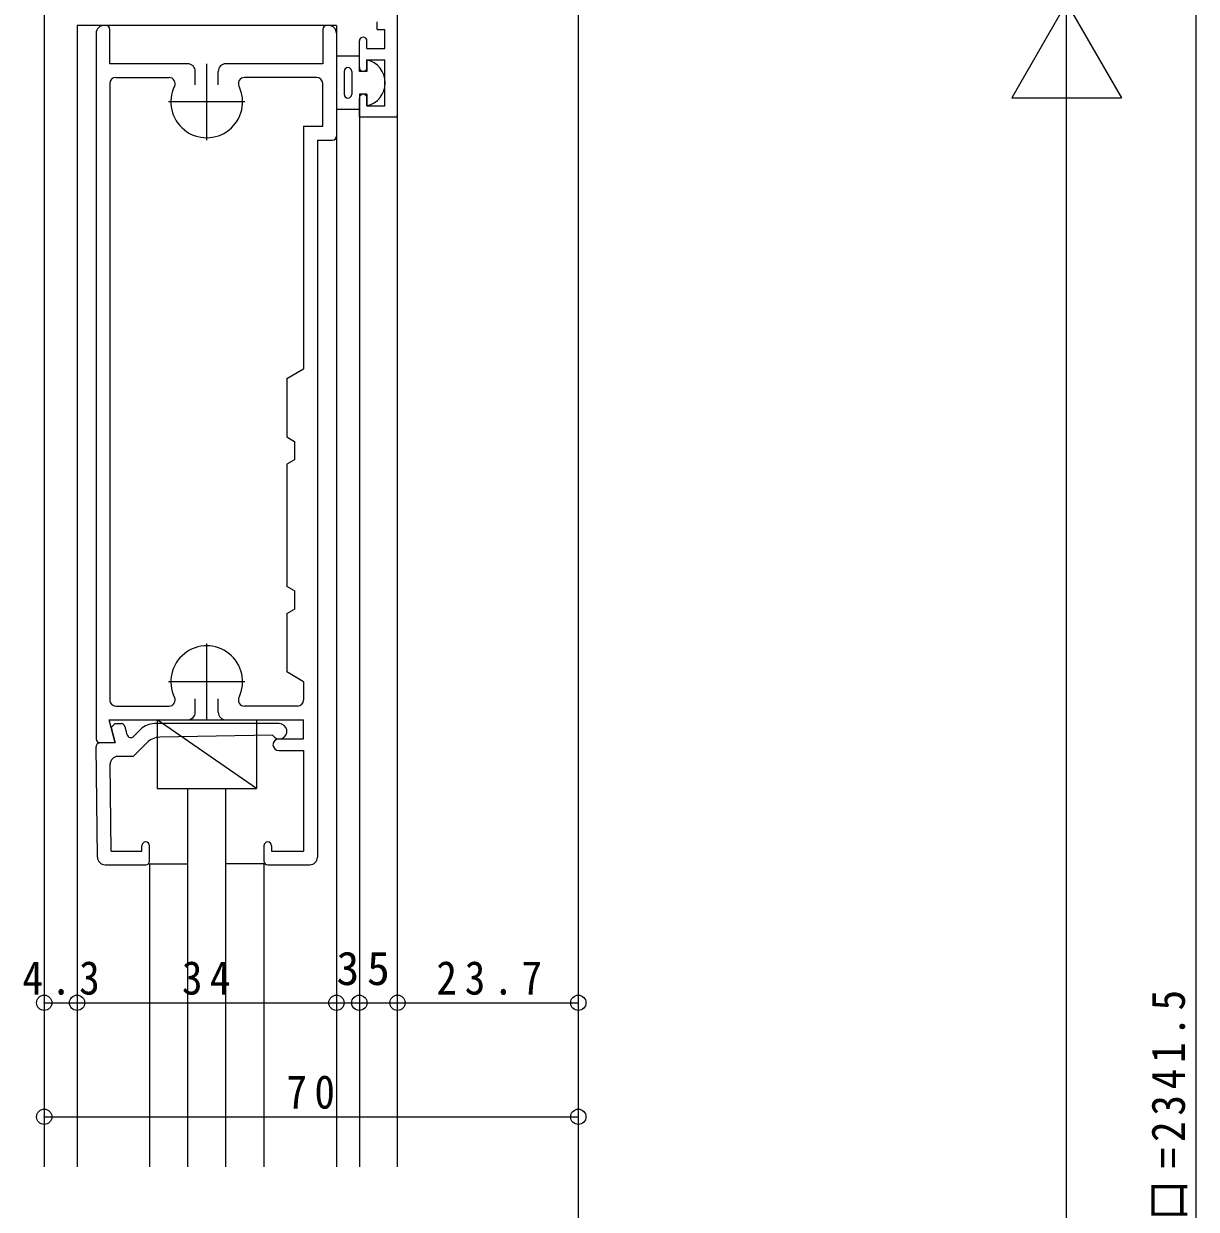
# Model space of a CAD drawing. Units: millimetres at full size, sheet at 1:2. Extents: x -822 to 1661, y 616 to 1163.
# Drawn here: x 1194.4 to 1348, y 899.2 to 1054.6 of the extents above; entities that cross this region are included whole.
import ezdxf
from ezdxf.enums import TextEntityAlignment as Align

# ---------------------------------------------------------------- set-up
doc = ezdxf.new("R2010")
doc.units = ezdxf.units.MM
doc.header["$LTSCALE"] = 2
doc.header["$PDMODE"] = 32
doc.header["$PDSIZE"] = 2
doc.linetypes.add('CHAIN2', pattern=[12, 9, -1, 1, -1])
doc.layers.add('2-1_20_図枠', color=7, linetype='Continuous', lineweight=15)
doc.layers.add('2-4_ADD_LINE', color=3, linetype='Continuous', lineweight=9)
doc.styles.add('ＭＳ ゴシック', font='')
doc.styles.get('ＭＳ ゴシック').set_extended_font_data('MS Gothic')

msp = doc.modelspace()

# ---------------------------------------------------------------- linework, layer by layer
at = {"layer": '2-1_20_図枠', "color": 4, "lineweight": 5}
for p, q in [((1197.048, 1057.683), (1197.048, 904.79)), ((1267.048, 1057.683), (1267.048, 878.424)), ((1235.348, 1054.383), (1201.348, 1054.383)), ((1201.348, 1054.383), (1201.348, 904.79)), ((1235.348, 1054.383), (1235.348, 904.79)), ((1238.348, 1045.383), (1238.348, 904.79)), ((1243.348, 904.79), (1243.348, 1042.683)), ((1210.848, 944.523), (1215.848, 944.523)), ((1210.848, 944.523), (1210.848, 904.79)), ((1225.848, 944.523), (1220.848, 944.523)), ((1225.848, 944.523), (1225.848, 904.79))]:
    msp.add_line(p, q, dxfattribs=at)
at = {"layer": '2-1_20_図枠'}
for p, q in [((1243.348, 1042.683), (1243.348, 1057.383)), ((1233.548, 1053.883), (1233.548, 1049.383)), ((1240.698, 1053.883), (1240.698, 1054.883)), ((1240.698, 1053.883), (1241.698, 1053.883)), ((1241.698, 1051.383), (1241.698, 1053.883)), ((1203.848, 1053.383), (1203.848, 960.883)), ((1235.348, 1053.383), (1235.348, 1039.883)), ((1238.348, 1048.883), (1238.348, 1052.383)), ((1239.348, 1051.383), (1239.348, 1052.383)), ((1239.348, 1051.383), (1241.698, 1051.383)), ((1233.548, 1049.383), (1220.848, 1049.383)), ((1238.348, 1050.383), (1235.348, 1050.383)), ((1239.348, 1049.883), (1241.698, 1049.883)), ((1239.348, 1048.883), (1239.348, 1049.883)), ((1241.698, 1043.883), (1241.698, 1049.883)), ((1206.448, 1047.583), (1213.408, 1047.583)), ((1216.848, 1046.623), (1216.848, 1048.383)), ((1219.848, 1046.623), (1219.848, 1048.383)), ((1232.748, 1047.583), (1223.288, 1047.583)), ((1236.348, 1048.383), (1236.348, 1045.383)), ((1237.348, 1048.383), (1237.348, 1045.383)), ((1205.648, 1046.783), (1205.648, 965.983)), ((1239.348, 1045.383), (1238.348, 1045.383)), ((1238.348, 1042.383), (1238.348, 1044.883)), ((1239.348, 1045.383), (1239.348, 1043.883)), ((1239.348, 1043.883), (1239.348, 1044.883)), ((1238.348, 1043.383), (1235.348, 1043.383)), ((1239.348, 1043.883), (1241.698, 1043.883)), ((1243.048, 1042.383), (1238.348, 1042.383)), ((1231.048, 1041.183), (1231.048, 1009.383)), ((1232.848, 1039.383), (1232.848, 945.383)), ((1232.848, 1039.383), (1234.848, 1039.383)), ((1228.848, 1008.123), (1231.048, 1009.383)), ((1229.848, 999.883), (1229.848, 997.463)), ((1229.848, 997.463), (1228.848, 996.883)), ((1228.848, 996.883), (1228.848, 980.883)), ((1229.848, 980.303), (1228.848, 980.883)), ((1229.848, 980.303), (1229.848, 977.883)), ((1228.848, 977.303), (1229.848, 977.883)), ((1228.848, 977.303), (1228.848, 969.663)), ((1231.048, 968.383), (1228.848, 969.663)), ((1231.048, 968.383), (1231.048, 965.983)), ((1206.448, 965.183), (1213.408, 965.183)), ((1216.848, 964.383), (1216.848, 966.143)), ((1219.848, 964.383), (1219.848, 966.143)), ((1230.248, 965.183), (1223.288, 965.183)), ((1205.548, 963.383), (1231.048, 963.383)), ((1206.348, 960.383), (1205.548, 963.383)), ((1205.828, 962.363), (1206.348, 962.883)), ((1205.828, 962.363), (1206.348, 960.383)), ((1206.348, 962.883), (1207.168, 962.883)), ((1207.928, 961.423), (1207.648, 962.523)), ((1209.708, 962.143), (1208.768, 961.203)), ((1227.848, 962.883), (1211.488, 962.883)), ((1211.848, 963.383), (1211.848, 954.383)), ((1224.848, 954.383), (1211.848, 963.383)), ((1224.848, 963.383), (1224.848, 954.383)), ((1231.048, 960.883), (1231.048, 963.383)), ((1226.988, 961.383), (1212.208, 961.103)), ((1227.808, 960.883), (1231.048, 960.883)), ((1204.028, 945.363), (1203.848, 959.883)), ((1206.348, 960.383), (1204.348, 960.383)), ((1208.688, 958.583), (1210.488, 960.363)), ((1227.808, 959.383), (1231.048, 959.383)), ((1231.048, 959.383), (1231.048, 946.183)), ((1205.828, 946.183), (1205.688, 957.563)), ((1208.648, 958.583), (1206.688, 958.583)), ((1211.848, 954.383), (1224.848, 954.383)), ((1209.848, 946.183), (1209.848, 946.883)), ((1210.848, 944.883), (1210.848, 946.883)), ((1225.848, 946.883), (1225.848, 944.883)), ((1226.848, 946.883), (1226.848, 946.183)), ((1205.828, 946.183), (1209.848, 946.183)), ((1226.848, 946.183), (1231.048, 946.183)), ((1205.028, 944.383), (1210.348, 944.383)), ((1226.348, 944.383), (1231.848, 944.383))]:
    msp.add_line(p, q, dxfattribs=at)
at = {"layer": '2-1_20_図枠', "linetype": 'CHAIN2'}
for p, q in [((1218.348, 1039.383), (1218.348, 1049.383)), ((1223.348, 1044.383), (1213.348, 1044.383)), ((1218.348, 963.383), (1218.348, 973.383)), ((1223.348, 968.383), (1213.348, 968.383))]:
    msp.add_line(p, q, dxfattribs=at)
at = {"layer": '2-1_20_図枠', "color": 1, "lineweight": 9}
for p, q in [((1215.848, 904.79), (1215.848, 954.383)), ((1220.848, 904.79), (1220.848, 954.383))]:
    msp.add_line(p, q, dxfattribs=at)
at = {"layer": '2-1_20_図枠'}
for points in [[(1215.848, 1049.383), (1205.648, 1049.383), (1205.648, 1053.883)], [(1239.348, 1049.883), (1239.348, 1048.383), (1238.348, 1048.383), (1238.348, 1050.383)], [(1231.048, 1041.183), (1233.548, 1041.183), (1233.548, 1046.783)], [(1228.848, 1008.123), (1228.848, 1000.463), (1229.848, 999.883)]]:
    msp.add_lwpolyline(points, dxfattribs=at)
for centre, radius, start, end in [((1204.848, 1053.383), 1, 90, 180), ((1205.148, 1053.883), 0.5, 0, 90), ((1234.048, 1053.883), 0.5, 90, 180), ((1234.348, 1053.383), 1, 0, 90), ((1238.848, 1052.383), 0.5, 0, 180), ((1215.848, 1048.383), 1, 0, 90), ((1220.848, 1048.383), 1, 90, 180), ((1238.668, 1046.883), 3.08, 282.68, 77.32), ((1206.448, 1046.783), 0.8, 90, 180), ((1213.408, 1046.783), 0.8, 334.13, 90), ((1223.288, 1046.783), 0.8, 90, 205.87), ((1232.748, 1046.783), 0.8, 0, 90), ((1236.848, 1048.383), 0.5, 0, 180), ((1238.848, 1048.883), 0.5, 180, 0), ((1218.348, 1044.383), 4.7, 154.13, 25.87), ((1236.848, 1045.383), 0.5, 180, 0), ((1238.848, 1044.883), 0.5, 0, 180), ((1243.048, 1042.683), 0.3, 270, 0), ((1234.848, 1039.883), 0.5, 270, 0), ((1218.348, 968.383), 4.7, 334.13, 205.87), ((1206.448, 965.983), 0.8, 180, 270), ((1213.408, 965.983), 0.8, 270, 25.87), ((1223.288, 965.983), 0.8, 154.13, 270), ((1230.248, 965.983), 0.8, 270, 0), ((1215.848, 964.383), 1, 270, 0), ((1220.848, 964.383), 1, 180, 270), ((1207.148, 962.383), 0.5, 15, 90), ((1211.488, 960.383), 2.5, 90, 135), ((1227.848, 961.883), 1, 210, 90), ((1204.348, 960.883), 0.5, 180, 270), ((1208.408, 961.563), 0.5, 195, 315), ((1212.248, 958.603), 2.5, 91.09, 135), ((1227.788, 960.123), 0.76, 90, 270), ((1204.348, 959.883), 0.5, 90, 180.72), ((1206.688, 957.583), 1, 90, 180.72), ((1210.348, 946.883), 0.5, 0, 180), ((1226.348, 946.883), 0.5, 0, 180), ((1205.028, 945.383), 1, 180.72, 270), ((1210.348, 944.883), 0.5, 270, 0), ((1226.348, 944.883), 0.5, 180, 270), ((1231.848, 945.383), 1, 270, 0)]:
    msp.add_arc(centre, radius, start, end, dxfattribs=at)
at = {"layer": '2-4_ADD_LINE'}
for p, q in [((1348.041, 732.48), (1348.041, 1102.383)), ((1331.041, 1057.383), (1323.853, 1044.932)), ((1331.041, 1057.383), (1338.23, 1044.932)), ((1331.041, 732.48), (1331.041, 1057.383)), ((1323.853, 1044.932), (1338.23, 1044.932)), ((1197.048, 926.3), (1201.348, 926.3)), ((1201.348, 926.3), (1235.348, 926.3)), ((1235.348, 926.3), (1238.348, 926.3)), ((1238.348, 926.3), (1243.348, 926.3)), ((1243.348, 926.3), (1267.048, 926.3)), ((1197.048, 911.349), (1267.048, 911.349))]:
    msp.add_line(p, q, dxfattribs=at)
at = {"layer": '2-4_ADD_LINE', "color": 5}
for p in [(1197.048, 926.3), (1201.348, 926.3), (1235.348, 926.3), (1238.348, 926.3), (1243.348, 926.3), (1267.048, 926.3), (1197.048, 911.349), (1267.048, 911.349)]:
    msp.add_point(p, dxfattribs=at)

# ---------------------------------------------------------------- texts
at = {"layer": '2-4_ADD_LINE', "color": 7, "style": 'ＭＳ ゴシック'}
for s, p in [('3', (1235.348, 927.3)), ('5', (1239.348, 927.3))]:
    msp.add_text(s, height=4.399, dxfattribs=at).set_placement(p, align=Align.BOTTOM_LEFT)
at = {"layer": '2-4_ADD_LINE', "color": 7, "char_height": 4.399, "attachment_point": 7, "style": 'ＭＳ ゴシック'}
for s, insert in [('\\T1.38;\\W0.9;4.3', (1194.198, 927.3)), ('\\T1.36;\\W0.9;34', (1215.098, 927.3)), ('\\T1.38;\\W0.9;23.7', (1248.448, 927.3)), ('\\T1.36;\\W0.9;70', (1228.798, 912.349))]:
    msp.add_mtext(s, dxfattribs=dict(at, insert=insert))
at = {"layer": '2-4_ADD_LINE', "color": 7, "insert": (1347.041, 866.589), "char_height": 4.399, "attachment_point": 7, "rotation": 90, "style": 'ＭＳ ゴシック'}
msp.add_mtext('\\T1.28;\\W0.9;既設ｻｯｼ開口=2341.5', dxfattribs=at)

doc.saveas('drawing.dxf')
